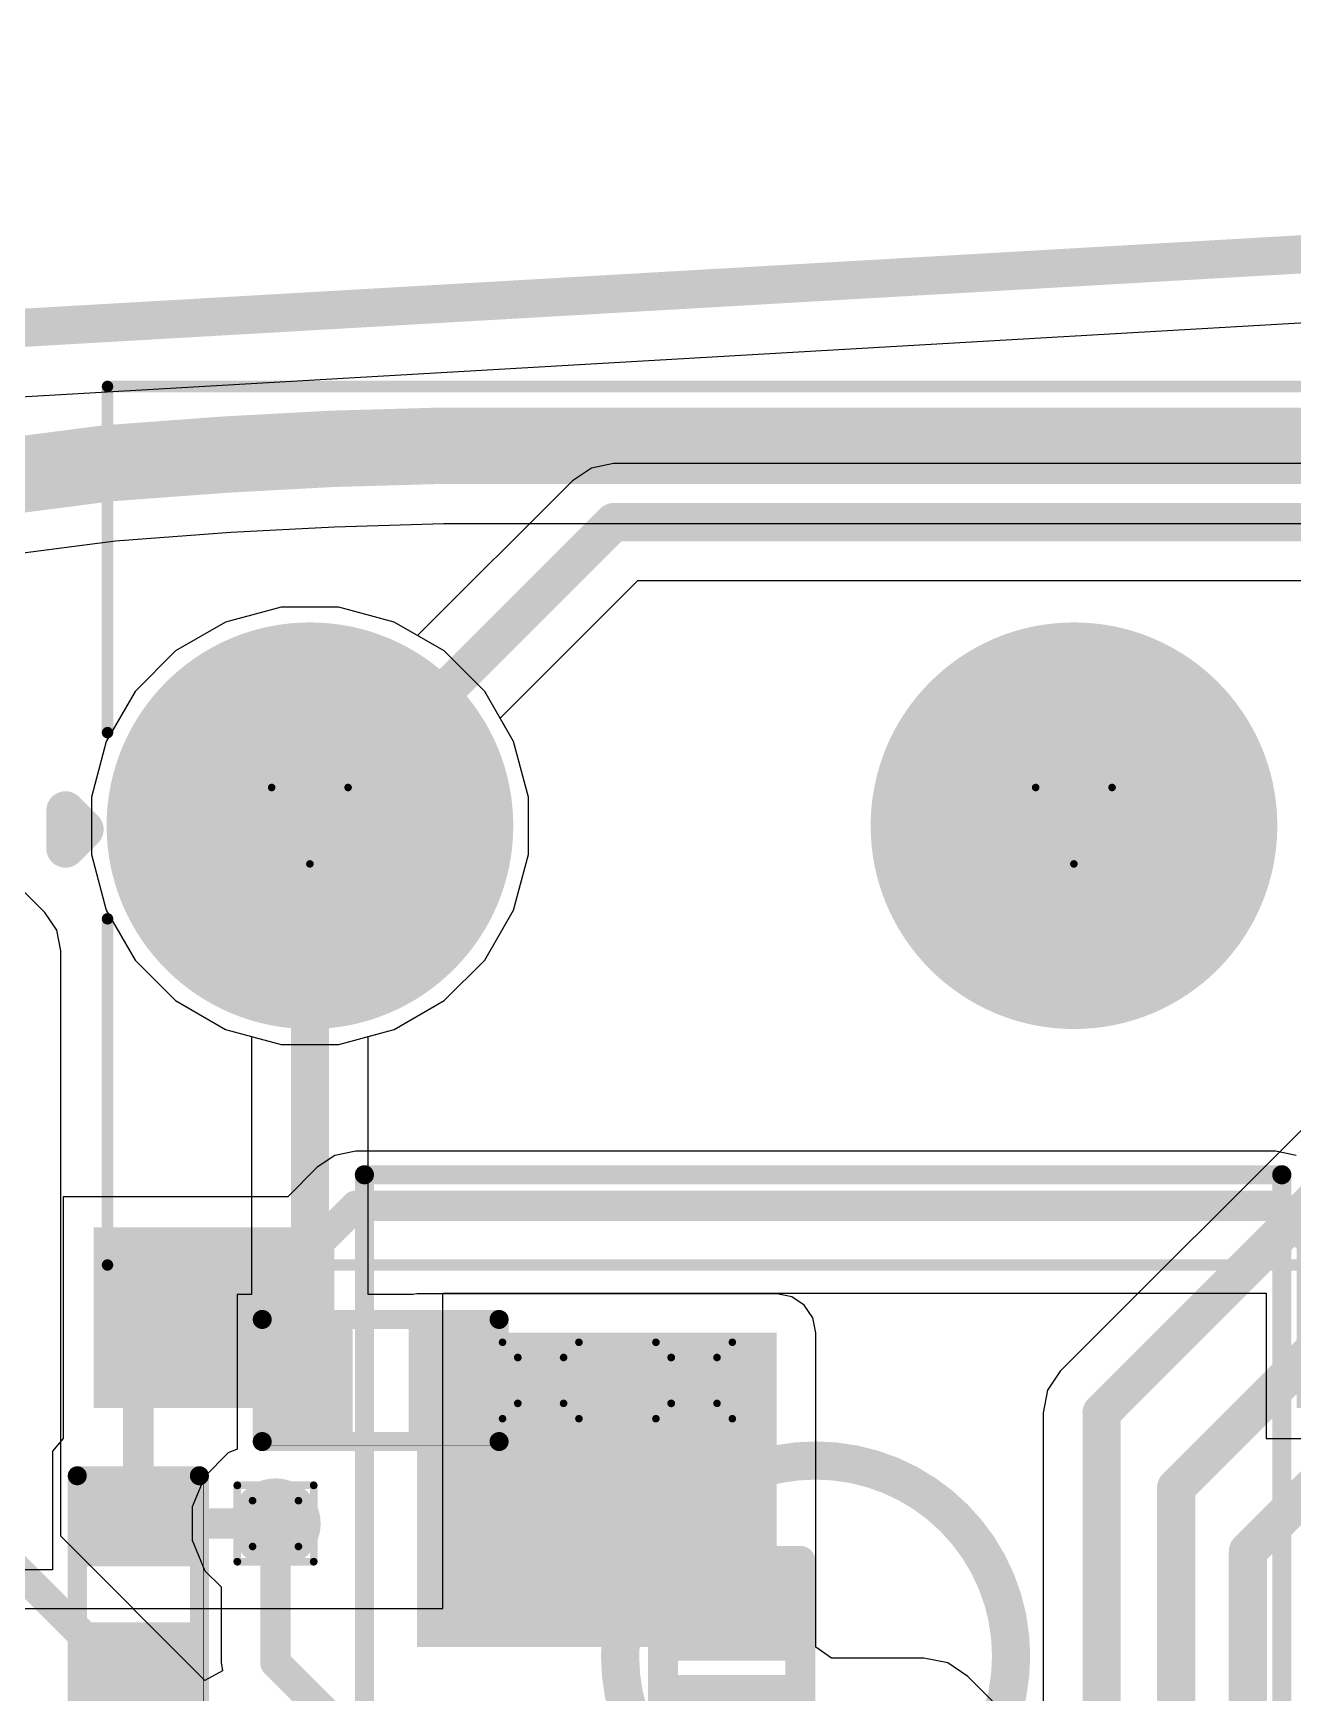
# Model space of a CAD drawing. Header units: inches. Extents: x 0 to 355, y -10 to 78.
# Drawn here: x 32.27 to 40.64, y 28.46 to 39.5 of the extents above; entities that cross this region are included whole.
import ezdxf

# ---------------------------------------------------------------- set-up
doc = ezdxf.new("R2010")
doc.units = ezdxf.units.IN
for name, color, linetype in [('Board Outline', 216, 'Continuous'), ('Bottom Layer', 5, 'Continuous'), ('Bottom Overlay', 54, 'Continuous'), ('Bottom Paste', 16, 'Continuous'), ('Bottom Solder', 6, 'Continuous'), ('Drill Drawing', 1, 'Continuous'), ('Multi-Layer', 9, 'Continuous'), ('Pad Holes', 156, 'Continuous'), ('Top Layer', 1, 'Continuous'), ('Top Overlay', 2, 'Continuous'), ('Top Paste', 8, 'Continuous'), ('Top Solder', 216, 'Continuous'), ('Via Holes', 16, 'Continuous')]:
    doc.layers.add(name, color=color, linetype=linetype)

# ---------------------------------------------------------------- blocks, each defined once
blk = doc.blocks.new('R___0402_B_1')
at = {"layer": 'Bottom Layer'}
for points in [[(-0.241, 0.317), (-0.241, -0.318), (-0.699, -0.318), (-0.699, 0.317)], [(0.698, 0.317), (0.698, -0.318), (0.241, -0.318), (0.241, 0.317)]]:
    blk.add_hatch(color=5, dxfattribs=at).paths.add_polyline_path(points)
at = {"layer": 'Bottom Paste'}
for points in [[(-0.241, 0.317), (-0.241, -0.318), (-0.699, -0.318), (-0.699, 0.317)], [(0.698, 0.317), (0.698, -0.318), (0.241, -0.318), (0.241, 0.317)]]:
    blk.add_hatch(color=16, dxfattribs=at).paths.add_polyline_path(points)
at = {"layer": 'Bottom Solder'}
for points in [[(-0.186, 0.372), (-0.186, -0.373), (-0.754, -0.373), (-0.754, 0.372)], [(0.753, 0.372), (0.753, -0.373), (0.186, -0.373), (0.186, 0.372)]]:
    blk.add_hatch(color=6, dxfattribs=at).paths.add_polyline_path(points)
at = {"layer": 'Bottom Overlay'}
for points, const_width in [([(0.787, 0.406), (-0.787, 0.406)], 0.127), ([(-0.787, -0.406), (-0.787, 0.406)], 0.127), ([(0.787, -0.406), (0.787, 0.406)], 0.127), ([(0.813, 0.432), (-0.813, 0.432)], 0.00323), ([(0.787, -0.406), (-0.787, -0.406)], 0.127)]:
    blk.add_lwpolyline(points, dxfattribs=dict(at, const_width=const_width))
for points, const_width in [([(-0.819, 0.406, 1), (-0.756, 0.406, 1)], 0.0635), ([(-0.819, 0.406, 1), (-0.756, 0.406, 1)], 0.0635), ([(0.756, 0.406, 1), (0.819, 0.406, 1)], 0.0635), ([(0.756, 0.406, 1), (0.819, 0.406, 1)], 0.0635), ([(-0.814, 0.432, 1), (-0.812, 0.432, 1)], 0.00161), ([(0.812, 0.432, 1), (0.814, 0.432, 1)], 0.00161), ([(-0.819, -0.406, 1), (-0.756, -0.406, 1)], 0.0635), ([(-0.819, -0.406, 1), (-0.756, -0.406, 1)], 0.0635), ([(0.756, -0.406, 1), (0.819, -0.406, 1)], 0.0635), ([(0.756, -0.406, 1), (0.819, -0.406, 1)], 0.0635)]:
    blk.add_lwpolyline(points, format="xyb", close=True, dxfattribs=dict(at, const_width=const_width))
blk = doc.blocks.new('IND_0402_11')
at = {"layer": 'Top Layer'}
for points in [[(-0.55, 0.3), (-0.15, 0.3), (-0.15, -0.3), (-0.55, -0.3)], [(0.15, 0.3), (0.55, 0.3), (0.55, -0.3), (0.15, -0.3)]]:
    blk.add_hatch(color=1, dxfattribs=at).paths.add_polyline_path(points)
at = {"layer": 'Top Paste'}
for points in [[(-0.55, 0.3), (-0.15, 0.3), (-0.15, -0.3), (-0.55, -0.3)], [(0.15, 0.3), (0.55, 0.3), (0.55, -0.3), (0.15, -0.3)]]:
    blk.add_hatch(color=8, dxfattribs=at).paths.add_polyline_path(points)
at = {"layer": 'Top Solder'}
for points in [[(-0.652, 0.402), (-0.048, 0.402), (-0.048, -0.402), (-0.652, -0.402)], [(0.048, 0.402), (0.652, 0.402), (0.652, -0.402), (0.048, -0.402)]]:
    blk.add_hatch(color=216, dxfattribs=at).paths.add_polyline_path(points)
at = {"layer": 'Top Overlay', "const_width": 0.2}
for points in [[(-0.711, 0.457), (-0.305, 0.457)], [(-0.711, 0.457), (-0.711, -0.457)], [(-0.305, 0.457), (0.711, 0.457)], [(0.711, 0.457), (0.711, -0.457)], [(-0.711, -0.457), (-0.305, -0.457)], [(-0.305, -0.457), (0.711, -0.457)]]:
    blk.add_lwpolyline(points, dxfattribs=at)
at = {"layer": 'Top Overlay', "const_width": 0.1}
for points in [[(-0.761, 0.457, 1), (-0.661, 0.457, 1)], [(-0.761, 0.457, 1), (-0.661, 0.457, 1)], [(-0.355, 0.457, 1), (-0.255, 0.457, 1)], [(-0.355, 0.457, 1), (-0.255, 0.457, 1)], [(0.661, 0.457, 1), (0.761, 0.457, 1)], [(0.661, 0.457, 1), (0.761, 0.457, 1)], [(-0.761, -0.457, 1), (-0.661, -0.457, 1)], [(-0.761, -0.457, 1), (-0.661, -0.457, 1)], [(-0.355, -0.457, 1), (-0.255, -0.457, 1)], [(-0.355, -0.457, 1), (-0.255, -0.457, 1)], [(0.661, -0.457, 1), (0.761, -0.457, 1)], [(0.661, -0.457, 1), (0.761, -0.457, 1)]]:
    blk.add_lwpolyline(points, format="xyb", close=True, dxfattribs=at)
blk = doc.blocks.new('GT_TS090C_H031_L5_B_25')
at = {"layer": 'Bottom Layer'}
for points in [[(-4.75, 2.8), (-3.25, 2.8), (-3.25, 1.7), (-4.75, 1.7)], [(3.25, 2.8), (4.75, 2.8), (4.75, 1.7), (3.25, 1.7)], [(-4.75, -1.7), (-3.25, -1.7), (-3.25, -2.8), (-4.75, -2.8)], [(3.25, -1.7), (4.75, -1.7), (4.75, -2.8), (3.25, -2.8)]]:
    blk.add_hatch(color=5, dxfattribs=at).paths.add_polyline_path(points)
at = {"layer": 'Bottom Paste'}
for points in [[(-4.75, 2.8), (-3.25, 2.8), (-3.25, 1.7), (-4.75, 1.7)], [(3.25, 2.8), (4.75, 2.8), (4.75, 1.7), (3.25, 1.7)], [(-4.75, -1.7), (-3.25, -1.7), (-3.25, -2.8), (-4.75, -2.8)], [(3.25, -1.7), (4.75, -1.7), (4.75, -2.8), (3.25, -2.8)]]:
    blk.add_hatch(color=16, dxfattribs=at).paths.add_polyline_path(points)
at = {"layer": 'Bottom Solder'}
for points in [[(-4.801, 2.851), (-3.199, 2.851), (-3.199, 1.649), (-4.801, 1.649)], [(3.199, 2.851), (4.801, 2.851), (4.801, 1.649), (3.199, 1.649)], [(-4.801, -1.649), (-3.199, -1.649), (-3.199, -2.851), (-4.801, -2.851)], [(3.199, -1.649), (4.801, -1.649), (4.801, -2.851), (3.199, -2.851)]]:
    blk.add_hatch(color=6, dxfattribs=at).paths.add_polyline_path(points)
at = {"layer": 'Bottom Overlay', "const_width": 0.127}
for points in [[(-3.1, 3.2), (-3.1, -3.2)], [(3, 3.2), (-3.1, 3.2)], [(3, 3.2), (3, -3.2)], [(3, -3.2), (-3.1, -3.2)]]:
    blk.add_lwpolyline(points, dxfattribs=at)
at = {"layer": 'Bottom Overlay'}
for points, const_width in [([(-3.132, 3.2, 1), (-3.068, 3.2, 1)], 0.0635), ([(-3.132, 3.2, 1), (-3.068, 3.2, 1)], 0.0635), ([(2.968, 3.2, 1), (3.032, 3.2, 1)], 0.0635), ([(2.968, 3.2, 1), (3.032, 3.2, 1)], 0.0635), ([(1.3, 0, 1), (-1.3, 0, 1)], 0.254), ([(-1.363, 0, 1), (-1.236, 0, 1)], 0.127), ([(1.237, 0, 1), (1.364, 0, 1)], 0.127), ([(-3.132, -3.2, 1), (-3.068, -3.2, 1)], 0.0635), ([(-3.132, -3.2, 1), (-3.068, -3.2, 1)], 0.0635), ([(2.968, -3.2, 1), (3.032, -3.2, 1)], 0.0635), ([(2.968, -3.2, 1), (3.032, -3.2, 1)], 0.0635)]:
    blk.add_lwpolyline(points, format="xyb", close=True, dxfattribs=dict(at, const_width=const_width))
blk = doc.blocks.new('KAILH_GM_8_0_28')
at = {"layer": 'Bottom Layer'}
h = blk.add_hatch(color=5, dxfattribs=at)
edge = h.paths.add_edge_path()
edge.add_arc((-5.08, 0), 1.25, 0, 360)
h = blk.add_hatch(color=5, dxfattribs=at)
edge = h.paths.add_edge_path()
edge.add_arc((0, 0), 1.25, 0, 360)
h = blk.add_hatch(color=5, dxfattribs=at)
edge = h.paths.add_edge_path()
edge.add_arc((5.08, 0), 1.25, 0, 360)
at = {"layer": 'Bottom Solder'}
h = blk.add_hatch(color=6, dxfattribs=at)
edge = h.paths.add_edge_path()
edge.add_arc((-5.08, 0), 1.352, 0, 360)
h = blk.add_hatch(color=6, dxfattribs=at)
edge = h.paths.add_edge_path()
edge.add_arc((0, 0), 1.352, 0, 360)
h = blk.add_hatch(color=6, dxfattribs=at)
edge = h.paths.add_edge_path()
edge.add_arc((5.08, 0), 1.352, 0, 360)
at = {"layer": 'Multi-Layer'}
h = blk.add_hatch(color=9, dxfattribs=at)
edge = h.paths.add_edge_path()
edge.add_arc((-5.08, 0), 1.25, 0, 360)
h = blk.add_hatch(color=9, dxfattribs=at)
edge = h.paths.add_edge_path()
edge.add_arc((0, 0), 1.25, 0, 360)
h = blk.add_hatch(color=9, dxfattribs=at)
edge = h.paths.add_edge_path()
edge.add_arc((5.08, 0), 1.25, 0, 360)
at = {"layer": 'Pad Holes'}
h = blk.add_hatch(color=7, dxfattribs=at)
edge = h.paths.add_edge_path()
edge.add_arc((-5.08, 0), 0.575, 0, 360)
h = blk.add_hatch(color=7, dxfattribs=at)
edge = h.paths.add_edge_path()
edge.add_arc((0, 0), 0.575, 0, 360)
h = blk.add_hatch(color=7, dxfattribs=at)
edge = h.paths.add_edge_path()
edge.add_arc((5.08, 0), 0.575, 0, 360)
at = {"layer": 'Top Layer'}
h = blk.add_hatch(color=1, dxfattribs=at)
edge = h.paths.add_edge_path()
edge.add_arc((-5.08, 0), 1.25, 0, 360)
h = blk.add_hatch(color=1, dxfattribs=at)
edge = h.paths.add_edge_path()
edge.add_arc((0, 0), 1.25, 0, 360)
h = blk.add_hatch(color=1, dxfattribs=at)
edge = h.paths.add_edge_path()
edge.add_arc((5.08, 0), 1.25, 0, 360)
at = {"layer": 'Top Solder'}
h = blk.add_hatch(color=216, dxfattribs=at)
edge = h.paths.add_edge_path()
edge.add_arc((-5.08, 0), 1.352, 0, 360)
h = blk.add_hatch(color=216, dxfattribs=at)
edge = h.paths.add_edge_path()
edge.add_arc((0, 0), 1.352, 0, 360)
h = blk.add_hatch(color=216, dxfattribs=at)
edge = h.paths.add_edge_path()
edge.add_arc((5.08, 0), 1.352, 0, 360)
at = {"layer": 'Top Overlay'}
for points, const_width in [([(-6.426, 0.619), (-6.426, 2.921)], 0.0762), ([(-6.426, 2.921), (6.426, 2.921)], 0.0762), ([(6.426, 0.619), (6.426, 2.921)], 0.0762), ([(-6.706, 0.102), (-6.579, -0.025)], 0.254), ([(-6.706, -0.152), (-6.706, 0.102)], 0.254), ([(-6.706, -0.152), (-6.579, -0.025)], 0.254), ([(-6.426, -2.921), (-6.426, -0.619)], 0.0762), ([(6.426, -2.921), (6.426, -0.619)], 0.0762), ([(-6.426, -2.921), (6.426, -2.921)], 0.0762)]:
    blk.add_lwpolyline(points, dxfattribs=dict(at, const_width=const_width))
for points, const_width in [([(-6.445, 2.921, 1), (-6.407, 2.921, 1)], 0.0381), ([(-6.445, 2.921, 1), (-6.407, 2.921, 1)], 0.0381), ([(6.407, 2.921, 1), (6.445, 2.921, 1)], 0.0381), ([(6.407, 2.921, 1), (6.445, 2.921, 1)], 0.0381), ([(-6.445, 0.619, 1), (-6.407, 0.619, 1)], 0.0381), ([(6.407, 0.619, 1), (6.445, 0.619, 1)], 0.0381), ([(-6.769, 0.102, 1), (-6.642, 0.102, 1)], 0.127), ([(-6.769, 0.102, 1), (-6.642, 0.102, 1)], 0.127), ([(-6.642, -0.025, 1), (-6.515, -0.025, 1)], 0.127), ([(-6.642, -0.025, 1), (-6.515, -0.025, 1)], 0.127), ([(-6.769, -0.152, 1), (-6.642, -0.152, 1)], 0.127), ([(-6.769, -0.152, 1), (-6.642, -0.152, 1)], 0.127), ([(-6.445, -0.619, 1), (-6.407, -0.619, 1)], 0.0381), ([(6.407, -0.619, 1), (6.445, -0.619, 1)], 0.0381), ([(-6.445, -2.921, 1), (-6.407, -2.921, 1)], 0.0381), ([(-6.445, -2.921, 1), (-6.407, -2.921, 1)], 0.0381), ([(6.407, -2.921, 1), (6.445, -2.921, 1)], 0.0381), ([(6.407, -2.921, 1), (6.445, -2.921, 1)], 0.0381)]:
    blk.add_lwpolyline(points, format="xyb", close=True, dxfattribs=dict(at, const_width=const_width))
blk = doc.blocks.new('R___0402_40')
at = {"layer": 'Top Layer'}
for points in [[(-0.699, -0.318), (-0.699, 0.318), (-0.241, 0.318), (-0.241, -0.318)], [(0.241, -0.318), (0.241, 0.318), (0.699, 0.318), (0.699, -0.318)]]:
    blk.add_hatch(color=1, dxfattribs=at).paths.add_polyline_path(points)
at = {"layer": 'Top Paste'}
for points in [[(-0.699, -0.318), (-0.699, 0.318), (-0.241, 0.318), (-0.241, -0.318)], [(0.241, -0.318), (0.241, 0.318), (0.699, 0.318), (0.699, -0.318)]]:
    blk.add_hatch(color=8, dxfattribs=at).paths.add_polyline_path(points)
at = {"layer": 'Top Solder'}
for points in [[(-0.754, -0.373), (-0.754, 0.373), (-0.186, 0.373), (-0.186, -0.373)], [(0.186, -0.373), (0.186, 0.373), (0.754, 0.373), (0.754, -0.373)]]:
    blk.add_hatch(color=216, dxfattribs=at).paths.add_polyline_path(points)
at = {"layer": 'Top Overlay'}
for points, const_width in [([(-0.787, 0.406), (0.787, 0.406)], 0.127), ([(-0.787, -0.406), (-0.787, 0.406)], 0.127), ([(0.787, -0.406), (0.787, 0.406)], 0.127), ([(-0.787, -0.406), (0.787, -0.406)], 0.127), ([(-0.813, -0.432), (0.813, -0.432)], 0.00323)]:
    blk.add_lwpolyline(points, dxfattribs=dict(at, const_width=const_width))
for points, const_width in [([(-0.819, 0.406, 1), (-0.756, 0.406, 1)], 0.0635), ([(-0.819, 0.406, 1), (-0.756, 0.406, 1)], 0.0635), ([(0.756, 0.406, 1), (0.819, 0.406, 1)], 0.0635), ([(0.756, 0.406, 1), (0.819, 0.406, 1)], 0.0635), ([(-0.819, -0.406, 1), (-0.756, -0.406, 1)], 0.0635), ([(-0.819, -0.406, 1), (-0.756, -0.406, 1)], 0.0635), ([(-0.814, -0.432, 1), (-0.812, -0.432, 1)], 0.00161), ([(0.756, -0.406, 1), (0.819, -0.406, 1)], 0.0635), ([(0.756, -0.406, 1), (0.819, -0.406, 1)], 0.0635), ([(0.812, -0.432, 1), (0.814, -0.432, 1)], 0.00161)]:
    blk.add_lwpolyline(points, format="xyb", close=True, dxfattribs=dict(at, const_width=const_width))

msp = doc.modelspace()

# ---------------------------------------------------------------- hatches: boundary and pattern name
at = {"layer": 'Bottom Layer'}
h = msp.add_hatch(color=5, dxfattribs=at)
edge = h.paths.add_edge_path()
edge.add_arc((35.643, 30.538), 0.3, 0, 360)
h = msp.add_hatch(color=5, dxfattribs=at)
edge = h.paths.add_edge_path()
edge.add_arc((36.663, 30.538), 0.3, 0, 360)
h = msp.add_hatch(color=5, dxfattribs=at)
edge = h.paths.add_edge_path()
edge.add_arc((33.88, 29.587), 0.3, 0, 360)
at = {"layer": 'Top Layer'}
for points in [[(34.82, 28.765), (37.213, 28.765), (37.213, 30.856), (34.82, 30.856)], [(36.613, 28.777), (37.213, 28.777), (37.213, 30.856), (36.613, 30.856)]]:
    msp.add_hatch(color=1, dxfattribs=at).paths.add_polyline_path(points)
h = msp.add_hatch(color=1, dxfattribs=at)
edge = h.paths.add_edge_path()
edge.add_arc((35.643, 30.538), 0.3, 0, 360)
h = msp.add_hatch(color=1, dxfattribs=at)
edge = h.paths.add_edge_path()
edge.add_arc((36.663, 30.538), 0.3, 0, 360)
h = msp.add_hatch(color=1, dxfattribs=at)
edge = h.paths.add_edge_path()
edge.add_arc((33.88, 29.587), 0.3, 0, 360)
at = {"layer": 'Via Holes'}
h = msp.add_hatch(color=7, dxfattribs=at)
edge = h.paths.add_edge_path()
edge.add_arc((35.643, 30.538), 0.15, 0, 360)
h = msp.add_hatch(color=7, dxfattribs=at)
edge = h.paths.add_edge_path()
edge.add_arc((36.663, 30.538), 0.15, 0, 360)
h = msp.add_hatch(color=7, dxfattribs=at)
edge = h.paths.add_edge_path()
edge.add_arc((33.88, 29.587), 0.15, 0, 360)

# ---------------------------------------------------------------- linework, layer by layer
at = {"layer": 'Board Outline', "const_width": 0.254}
msp.add_lwpolyline([(0, 35.687), (64.072, 39.37)], dxfattribs=at)
at = {"layer": 'Bottom Layer'}
for p, q in [((33.582, 36.178), (34.273, 36.215)), ((34.273, 36.215), (35, 36.236)), ((35, 36.236), (42.172, 36.236)), ((26.301, 35.276), (32.815, 36.122)), ((32.815, 36.122), (33.582, 36.178)), ((33.917, 35.68), (33.548, 35.581)), ((34.3, 35.68), (33.917, 35.68)), ((34.67, 35.581), (34.3, 35.68)), ((33.548, 35.581), (33.216, 35.389)), ((35.001, 35.389), (34.67, 35.581)), ((33.216, 35.389), (32.946, 35.119)), ((35.272, 35.119), (35.001, 35.389)), ((32.946, 35.119), (32.755, 34.787)), ((35.463, 34.787), (35.272, 35.119)), ((32.755, 34.787), (32.656, 34.418)), ((35.562, 34.418), (35.463, 34.787)), ((32.656, 34.418), (32.656, 34.035)), ((35.562, 34.035), (35.562, 34.418)), ((32.656, 34.035), (32.755, 33.666)), ((35.463, 33.666), (35.562, 34.035)), ((32.755, 33.666), (32.946, 33.334)), ((35.272, 33.334), (35.463, 33.666)), ((32.946, 33.334), (33.216, 33.064)), ((35.001, 33.064), (35.272, 33.334)), ((33.216, 33.064), (33.548, 32.872)), ((34.67, 32.872), (35.001, 33.064)), ((33.548, 32.872), (33.917, 32.773)), ((34.3, 32.773), (34.67, 32.872)), ((33.917, 32.773), (34.3, 32.773)), ((34.275, 32.034), (34.158, 31.956)), ((34.414, 32.062), (34.275, 32.034)), ((40.528, 32.062), (34.414, 32.062)), ((34.414, 32.062), (34.414, 32.062)), ((40.667, 32.034), (40.528, 32.062)), ((40.528, 32.062), (40.528, 32.062)), ((34.158, 31.956), (33.962, 31.76)), ((34.158, 31.956), (34.158, 31.956)), ((33.962, 31.76), (32.467, 31.76)), ((32.467, 31.76), (32.467, 30.152)), ((34.993, 29.021), (34.993, 31.118)), ((34.993, 31.118), (40.467, 31.118)), ((40.467, 31.118), (40.467, 30.152)), ((32.467, 30.152), (32.397, 30.069)), ((40.467, 30.152), (42.475, 30.152)), ((32.397, 30.069), (32.397, 30.069)), ((32.397, 30.069), (32.397, 29.28)), ((32.397, 29.28), (25.468, 29.28)), ((25.21, 29.021), (34.993, 29.021))]:
    msp.add_line(p, q, dxfattribs=at)
for points, const_width in [([(33.549, 36.695), (34.252, 36.733)], 0.508), ([(34.252, 36.733), (34.993, 36.754)], 0.508), ([(34.993, 36.754), (71.427, 36.754)], 0.508), ([(25.643, 35.713), (32.763, 36.637)], 0.508), ([(32.763, 36.637), (33.549, 36.695)], 0.508), ([(33.671, 30.956), (34.414, 31.699)], 0.203), ([(34.414, 31.699), (40.528, 31.699)], 0.203), ([(40.528, 31.699), (41.271, 30.956)], 0.203), ([(32.968, 30.508), (33.416, 30.956)], 0.203), ([(33.416, 30.956), (33.471, 30.956)], 0.203), ([(33.471, 30.956), (33.671, 30.956)], 0.203), ([(32.968, 29.587), (32.968, 30.508)], 0.203), ([(32.968, 29.587), (33.88, 29.587)], 0.203)]:
    msp.add_lwpolyline(points, dxfattribs=dict(at, const_width=const_width))
for points, const_width in [([(34.125, 36.733, 1), (34.379, 36.733, 1)], 0.254), ([(34.125, 36.733, 1), (34.379, 36.733, 1)], 0.254), ([(34.866, 36.754, 1), (35.12, 36.754, 1)], 0.254), ([(34.866, 36.754, 1), (35.12, 36.754, 1)], 0.254), ([(32.636, 36.637, 1), (32.89, 36.637, 1)], 0.254), ([(32.636, 36.637, 1), (32.89, 36.637, 1)], 0.254), ([(33.422, 36.695, 1), (33.676, 36.695, 1)], 0.254), ([(33.422, 36.695, 1), (33.676, 36.695, 1)], 0.254), ([(34.363, 31.699, 1), (34.465, 31.699, 1)], 0.102), ([(34.363, 31.699, 1), (34.465, 31.699, 1)], 0.102), ([(40.477, 31.699, 1), (40.579, 31.699, 1)], 0.102), ([(40.477, 31.699, 1), (40.579, 31.699, 1)], 0.102), ([(33.366, 30.956, 1), (33.467, 30.956, 1)], 0.102), ([(33.366, 30.956, 1), (33.467, 30.956, 1)], 0.102), ([(33.42, 30.956, 1), (33.522, 30.956, 1)], 0.102), ([(33.42, 30.956, 1), (33.522, 30.956, 1)], 0.102), ([(33.62, 30.956, 1), (33.722, 30.956, 1)], 0.102), ([(33.62, 30.956, 1), (33.722, 30.956, 1)], 0.102), ([(32.917, 30.508, 1), (33.019, 30.508, 1)], 0.102), ([(32.917, 30.508, 1), (33.019, 30.508, 1)], 0.102), ([(32.917, 29.587, 1), (33.019, 29.587, 1)], 0.102), ([(32.917, 29.587, 1), (33.019, 29.587, 1)], 0.102), ([(33.829, 29.587, 1), (33.931, 29.587, 1)], 0.102)]:
    msp.add_lwpolyline(points, format="xyb", close=True, dxfattribs=dict(at, const_width=const_width))
at = {"layer": 'Drill Drawing', "const_width": 0.0508}
for points in [[(33.855, 34.481), (34.363, 34.481)], [(33.855, 34.481), (34.109, 33.973)], [(34.109, 33.973), (34.363, 34.481)], [(38.935, 34.481), (39.443, 34.481)], [(38.935, 34.481), (39.189, 33.973)], [(39.189, 33.973), (39.443, 34.481)], [(35.389, 30.792), (35.897, 30.792)], [(35.389, 30.284), (35.389, 30.792)], [(35.897, 30.284), (35.897, 30.792)], [(36.409, 30.792), (36.917, 30.792)], [(36.409, 30.284), (36.409, 30.792)], [(36.917, 30.284), (36.917, 30.792)], [(35.491, 30.691), (35.796, 30.691)], [(35.491, 30.386), (35.491, 30.691)], [(35.796, 30.386), (35.796, 30.691)], [(36.511, 30.691), (36.816, 30.691)], [(36.511, 30.386), (36.511, 30.691)], [(36.816, 30.386), (36.816, 30.691)], [(35.491, 30.386), (35.796, 30.386)], [(36.511, 30.386), (36.816, 30.386)], [(35.389, 30.284), (35.897, 30.284)], [(36.409, 30.284), (36.917, 30.284)], [(33.626, 29.841), (34.134, 29.841)], [(33.626, 29.333), (33.626, 29.841)], [(34.134, 29.333), (34.134, 29.841)], [(33.728, 29.739), (34.033, 29.739)], [(33.728, 29.434), (33.728, 29.739)], [(34.033, 29.434), (34.033, 29.739)], [(33.626, 29.333), (34.134, 29.333)], [(33.728, 29.434), (34.033, 29.434)]]:
    msp.add_lwpolyline(points, dxfattribs=at)
at = {"layer": 'Drill Drawing', "const_width": 0.0254}
for points in [[(33.842, 34.481, 1), (33.867, 34.481, 1)], [(33.842, 34.481, 1), (33.867, 34.481, 1)], [(34.35, 34.481, 1), (34.375, 34.481, 1)], [(34.35, 34.481, 1), (34.375, 34.481, 1)], [(38.922, 34.481, 1), (38.947, 34.481, 1)], [(38.922, 34.481, 1), (38.947, 34.481, 1)], [(39.43, 34.481, 1), (39.455, 34.481, 1)], [(39.43, 34.481, 1), (39.455, 34.481, 1)], [(34.096, 33.973, 1), (34.121, 33.973, 1)], [(34.096, 33.973, 1), (34.121, 33.973, 1)], [(39.176, 33.973, 1), (39.201, 33.973, 1)], [(39.176, 33.973, 1), (39.201, 33.973, 1)], [(35.377, 30.792, 1), (35.402, 30.792, 1)], [(35.377, 30.792, 1), (35.402, 30.792, 1)], [(35.885, 30.792, 1), (35.91, 30.792, 1)], [(35.885, 30.792, 1), (35.91, 30.792, 1)], [(36.397, 30.792, 1), (36.422, 30.792, 1)], [(36.397, 30.792, 1), (36.422, 30.792, 1)], [(36.905, 30.792, 1), (36.93, 30.792, 1)], [(36.905, 30.792, 1), (36.93, 30.792, 1)], [(35.478, 30.691, 1), (35.504, 30.691, 1)], [(35.478, 30.691, 1), (35.504, 30.691, 1)], [(35.783, 30.691, 1), (35.808, 30.691, 1)], [(35.783, 30.691, 1), (35.808, 30.691, 1)], [(36.498, 30.691, 1), (36.524, 30.691, 1)], [(36.498, 30.691, 1), (36.524, 30.691, 1)], [(36.803, 30.691, 1), (36.828, 30.691, 1)], [(36.803, 30.691, 1), (36.828, 30.691, 1)], [(35.478, 30.386, 1), (35.504, 30.386, 1)], [(35.478, 30.386, 1), (35.504, 30.386, 1)], [(35.783, 30.386, 1), (35.808, 30.386, 1)], [(35.783, 30.386, 1), (35.808, 30.386, 1)], [(36.498, 30.386, 1), (36.524, 30.386, 1)], [(36.498, 30.386, 1), (36.524, 30.386, 1)], [(36.803, 30.386, 1), (36.828, 30.386, 1)], [(36.803, 30.386, 1), (36.828, 30.386, 1)], [(35.377, 30.284, 1), (35.402, 30.284, 1)], [(35.377, 30.284, 1), (35.402, 30.284, 1)], [(35.885, 30.284, 1), (35.91, 30.284, 1)], [(35.885, 30.284, 1), (35.91, 30.284, 1)], [(36.397, 30.284, 1), (36.422, 30.284, 1)], [(36.397, 30.284, 1), (36.422, 30.284, 1)], [(36.905, 30.284, 1), (36.93, 30.284, 1)], [(36.905, 30.284, 1), (36.93, 30.284, 1)], [(33.613, 29.841, 1), (33.639, 29.841, 1)], [(33.613, 29.841, 1), (33.639, 29.841, 1)], [(34.121, 29.841, 1), (34.147, 29.841, 1)], [(34.121, 29.841, 1), (34.147, 29.841, 1)], [(33.715, 29.739, 1), (33.74, 29.739, 1)], [(33.715, 29.739, 1), (33.74, 29.739, 1)], [(34.02, 29.739, 1), (34.045, 29.739, 1)], [(34.02, 29.739, 1), (34.045, 29.739, 1)], [(33.613, 29.333, 1), (33.639, 29.333, 1)], [(33.613, 29.333, 1), (33.639, 29.333, 1)], [(33.715, 29.434, 1), (33.74, 29.434, 1)], [(33.715, 29.434, 1), (33.74, 29.434, 1)], [(34.02, 29.434, 1), (34.045, 29.434, 1)], [(34.02, 29.434, 1), (34.045, 29.434, 1)], [(34.121, 29.333, 1), (34.147, 29.333, 1)], [(34.121, 29.333, 1), (34.147, 29.333, 1)]]:
    msp.add_lwpolyline(points, format="xyb", close=True, dxfattribs=at)
at = {"layer": 'Top Layer'}
for p, q in [((23.425, 36.575), (57.829, 38.558)), ((35.98, 36.605), (35.854, 36.521)), ((36.128, 36.635), (35.98, 36.605)), ((42.249, 36.635), (36.128, 36.635)), ((35.854, 36.521), (34.824, 35.491)), ((35.374, 34.942), (36.289, 35.858)), ((36.289, 35.858), (41.546, 35.858)), ((33.917, 35.68), (33.548, 35.581)), ((34.3, 35.68), (33.917, 35.68)), ((34.67, 35.581), (34.3, 35.68)), ((33.548, 35.581), (33.216, 35.389)), ((34.824, 35.491), (34.67, 35.581)), ((33.216, 35.389), (32.946, 35.119)), ((32.946, 35.119), (32.755, 34.787)), ((35.463, 34.787), (35.374, 34.942)), ((32.755, 34.787), (32.656, 34.418)), ((35.562, 34.418), (35.463, 34.787)), ((32.656, 34.418), (32.656, 34.035)), ((35.562, 34.035), (35.562, 34.418)), ((32.346, 33.651), (31.958, 34.039)), ((32.656, 34.035), (32.755, 33.666)), ((35.463, 33.666), (35.562, 34.035)), ((32.755, 33.666), (32.946, 33.334)), ((35.272, 33.334), (35.463, 33.666)), ((32.425, 33.533), (32.346, 33.651)), ((32.346, 33.651), (32.346, 33.651)), ((32.452, 33.394), (32.425, 33.533)), ((32.452, 29.503), (32.452, 33.394)), ((32.946, 33.334), (33.216, 33.064)), ((35.001, 33.064), (35.272, 33.334)), ((33.216, 33.064), (33.548, 32.872)), ((34.67, 32.872), (35.001, 33.064)), ((41.598, 33.099), (39.098, 30.599)), ((33.548, 32.872), (33.72, 32.826)), ((33.72, 32.826), (33.72, 31.11)), ((34.497, 32.826), (34.67, 32.872)), ((34.497, 31.11), (34.497, 32.826)), ((33.72, 31.11), (33.626, 31.11)), ((33.626, 31.11), (33.626, 30.081)), ((34.795, 31.11), (34.497, 31.11)), ((34.82, 31.115), (34.795, 31.11)), ((37.213, 31.115), (34.82, 31.115)), ((37.312, 31.095), (37.213, 31.115)), ((37.396, 31.039), (37.312, 31.095)), ((37.453, 30.955), (37.396, 31.039)), ((37.472, 30.856), (37.453, 30.955)), ((37.472, 28.765), (37.472, 30.856)), ((39.098, 30.599), (39.014, 30.473)), ((39.014, 30.473), (38.984, 30.324)), ((38.984, 30.324), (38.984, 28.407)), ((33.566, 30.056), (33.41, 29.9)), ((33.626, 30.081), (33.566, 30.056)), ((33.41, 29.9), (33.326, 29.697)), ((33.326, 29.697), (33.326, 29.476)), ((33.411, 28.544), (32.452, 29.503)), ((33.326, 29.476), (33.41, 29.273)), ((33.41, 29.273), (33.518, 29.166)), ((33.518, 29.166), (33.518, 28.662)), ((37.576, 28.692), (37.472, 28.765)), ((33.528, 28.607), (33.411, 28.544)), ((33.518, 28.662), (33.518, 28.662)), ((33.518, 28.662), (33.528, 28.607)), ((38.191, 28.692), (37.576, 28.692)), ((38.35, 28.66), (38.191, 28.692)), ((38.484, 28.57), (38.35, 28.66)), ((38.699, 28.355), (38.484, 28.57))]:
    msp.add_line(p, q, dxfattribs=at)
for points, const_width in [([(34.109, 34.227), (36.128, 36.246)], 0.254), ([(36.128, 36.246), (42.249, 36.246)], 0.254), ([(34.109, 30.538), (34.109, 34.227)], 0.254), ([(39.869, 29.826), (44.269, 34.227)], 0.254), ([(39.373, 30.324), (41.986, 32.938)], 0.254), ([(40.345, 29.402), (42.756, 31.813)], 0.254), ([(39.373, 23.531), (39.373, 30.324)], 0.254), ([(39.869, 23.527), (39.869, 29.826)], 0.254), ([(33.88, 28.662), (33.88, 29.587)], 0.203), ([(40.345, 23.504), (40.345, 29.402)], 0.254), ([(32.09, 29.353), (35.465, 25.978)], 0.203), ([(33.88, 28.662), (35.967, 26.575)], 0.203)]:
    msp.add_lwpolyline(points, dxfattribs=dict(at, const_width=const_width))
for points, const_width in [([(36.065, 36.246, 1), (36.192, 36.246, 1)], 0.127), ([(36.065, 36.246, 1), (36.192, 36.246, 1)], 0.127), ([(34.045, 34.227, 1), (34.172, 34.227, 1)], 0.127), ([(34.045, 34.227, 1), (34.172, 34.227, 1)], 0.127), ([(34.045, 30.538, 1), (34.172, 30.538, 1)], 0.127), ([(39.309, 30.324, 1), (39.436, 30.324, 1)], 0.127), ([(39.309, 30.324, 1), (39.436, 30.324, 1)], 0.127), ([(39.805, 29.826, 1), (39.932, 29.826, 1)], 0.127), ([(39.805, 29.826, 1), (39.932, 29.826, 1)], 0.127), ([(33.829, 29.587, 1), (33.931, 29.587, 1)], 0.102), ([(40.282, 29.402, 1), (40.409, 29.402, 1)], 0.127), ([(40.282, 29.402, 1), (40.409, 29.402, 1)], 0.127), ([(33.829, 28.662, 1), (33.931, 28.662, 1)], 0.102), ([(33.829, 28.662, 1), (33.931, 28.662, 1)], 0.102)]:
    msp.add_lwpolyline(points, format="xyb", close=True, dxfattribs=dict(at, const_width=const_width))

# ---------------------------------------------------------------- block references
for name, p in [('KAILH_GM_8_0_28', (39.189, 34.227)), ('R___0402_40', (34.579, 30.538))]:
    msp.add_blockref(name, p)
for name, p, rotation in [('GT_TS090C_H031_L5_B_25', (37.471, 28.706), 180), ('R___0402_B_1', (32.968, 29.117), 270), ('IND_0402_11', (36.913, 28.627), 90)]:
    msp.add_blockref(name, p, dxfattribs=dict(rotation=rotation))

doc.saveas('drawing.dxf')
